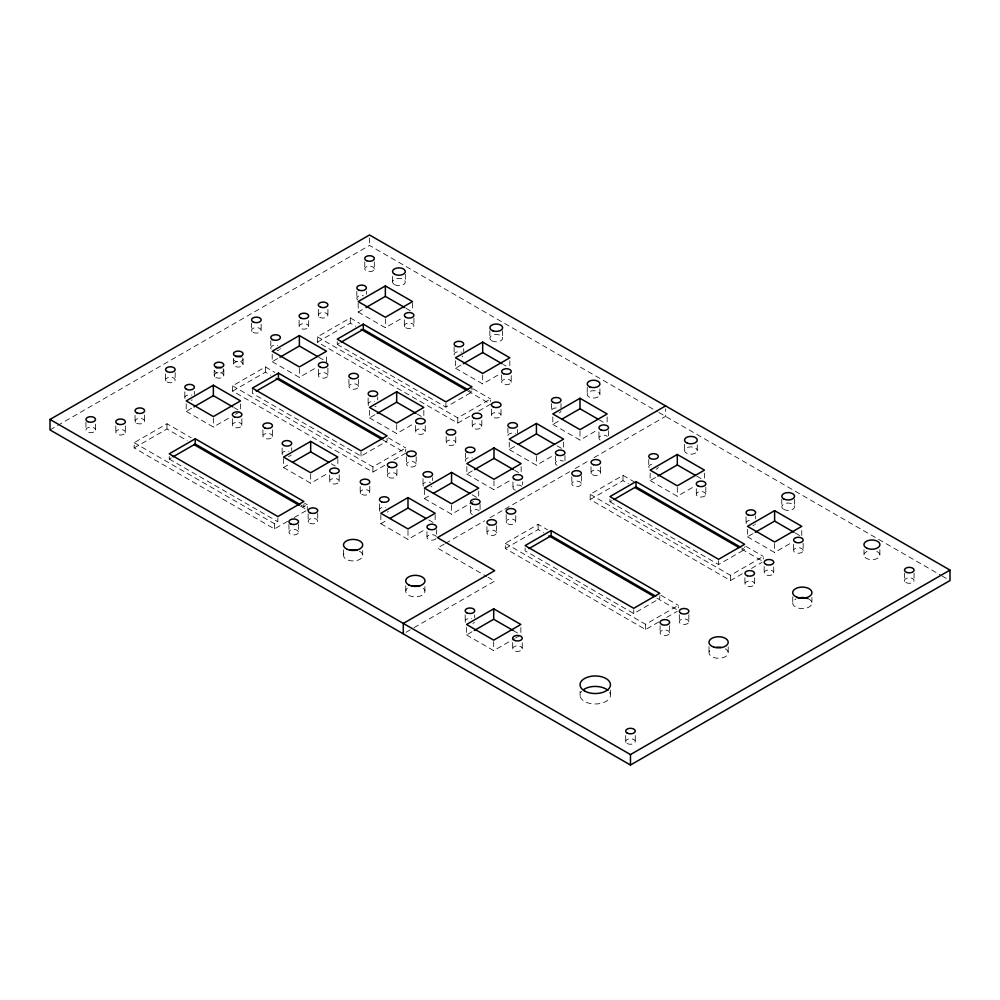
<?xml version="1.0" encoding="UTF-8"?>
<svg xmlns="http://www.w3.org/2000/svg" width="1000" height="1000" viewBox="0 0 1000 1000"><rect width="100%" height="100%" fill="white"/><g stroke="black" fill="none" stroke-linecap="round" stroke-linejoin="round"><path stroke-width="0.75" stroke-dasharray="5 3.75" d="M50 429.9L369.525 245.425L657.475 411.662M186.213 403.875L186.213 411.35L192.675 407.612M272.2 354.225L272.2 361.7L278.675 357.962M358.2 303.087L358.2 312.05L364.663 308.312M287.587 521.362L274.462 528.938L134.15 447.938L134.15 442.7L166.975 423.762L191.25 437.775M384.725 465.288L372.912 472.1L232.6 391.1L232.6 385.863L265.413 366.925L274.862 372.375M469.588 416.287L457.775 423.113L317.462 342.1L317.462 336.875L350.288 317.925L359.725 323.375M134.15 447.938L166.975 428.988L187.213 440.675M232.6 391.1L265.413 372.15L270.812 375.262M317.462 342.1L350.288 323.15L355.675 326.262M337.262 341.775L337.262 344.387L339.875 342.887M186.213 411.35L213.363 427.025L230.175 417.325M235.35 414.338L239.225 412.088M272.2 361.7L299.363 377.375L316.175 367.675M358.2 312.05L385.363 327.725L402.175 318.025M169.237 456.425L169.237 459.038L171.838 457.537M283.525 458.575L283.525 467.525L289.988 463.8M369.513 410.412L369.513 417.875L375.988 414.15M455.513 360.763L455.513 368.225L461.987 364.5M283.525 467.525L310.675 483.212L327.488 473.5M369.513 417.875L396.675 433.562L413.488 423.85M455.513 368.225L482.675 383.913L499.487 374.2M252.4 389.462L252.4 393.387L361.025 456.1L387.062 441.075L387.062 438.462M337.262 344.387L445.9 407.1L471.925 392.075L471.925 388.15M134.15 442.7L274.462 523.713L277.863 521.75L277.863 517.837M301.2 505.175L303.888 506.725L307.288 504.762L307.288 510M232.6 385.863L372.912 466.875L405.725 447.938L405.725 451.85M317.462 336.875L457.775 417.875L490.6 398.938L490.6 401.55M294.163 517.575L305.975 510.75M393.913 459.975L405.725 453.162M478.775 410.988L490.6 404.162L467.663 390.925M380.838 514.75L380.838 523.713L387.3 519.975M424.4 489.6L424.4 498.562L430.863 494.825M466.838 466.6L466.838 474.062L473.3 470.325M509.263 442.1L509.263 449.562L515.725 445.838M552.825 416.95L552.825 424.412L559.3 420.675M380.838 523.713L407.987 539.388L424.8 529.688M424.4 498.562L451.55 514.237L468.363 504.538M469.663 503.787L473.537 501.55M466.838 474.062L493.988 489.738L510.8 480.037M509.263 449.562L536.425 465.25L553.237 455.538M552.825 424.412L579.987 440.087L598.088 429.637M444.2 544.163L437.45 548.062L486.7 576.5M445.55 543.387L484.688 520.788M490.087 517.663L503.587 509.875M504.938 509.087L569.738 471.688M575.138 468.562L588.638 460.775M594.038 457.65L665.588 416.35L665.588 408.875M658.737 621.975L645.612 629.55L505.312 548.538L505.312 543.312L538.125 524.375L547.562 529.825M742.3 573.725L730.487 580.55L590.175 499.55L590.175 494.325L622.987 475.375L633.787 481.6M505.312 548.538L538.125 529.6L543.525 532.712M590.175 499.55L622.987 480.6L628.387 483.713M609.975 499.212L609.975 501.825L612.575 500.325M650.138 473.125L650.138 480.6L656.612 476.863M405.988 632.325L412.7 628.438M414.05 627.663L494.688 581.112L488.038 577.263M650.138 480.6L677.3 496.275L695.4 485.825M466.55 627.475L466.55 634.938L473.013 631.2M466.55 634.938L493.7 650.612L514.4 638.675M515.688 637.925L519.575 635.688M747.463 529.312L747.463 536.775L753.925 533.05M525.112 548.212L525.112 550.825L633.737 613.538L659.762 598.513L659.762 595.9M609.975 501.825L718.6 564.55L744.625 549.525L744.625 546.9M505.312 543.312L645.612 624.325L678.438 605.375L678.438 607.987M590.175 494.325L730.487 575.325L763.3 556.375L763.3 558.987M747.463 536.775L774.613 552.463L791.425 542.75M666.612 617.425L677.125 611.362M751.488 568.425L761.988 562.362M658.825 412.45L940.562 575.1M941.912 575.887L950 580.55M406.05 308.312L411.225 311.3M503.363 364.5L505.95 365.988M599.388 419.938L603.263 422.175M696.7 476.112L701.875 479.1M795.3 533.05L801.775 536.775L801.775 529.312M473.05 388.812L490.6 398.938M745.763 546.25L763.3 556.375M469.237 390.525L471.925 392.075M741.95 547.975L744.625 549.525M741.712 549.138L763.3 561.6M557.112 445.838L562.288 448.812M318.762 357.212L326.525 361.7L326.525 354.225M417.362 414.15L421.25 416.388M514.675 470.325L518.562 472.575M388.188 437.8L405.725 447.938M660.888 595.25L678.438 605.375M382.788 439.913L404.375 452.375M656.85 598.138L678.438 610.6M472.25 494.825L477.425 497.812M234.05 407.612L237.938 409.85M331.362 463.8L335.25 466.037M428.688 519.975L435.15 523.713M304.587 503.212L307.288 504.762M300.538 506.1L305.938 509.212M513.1 630.462L518.275 633.45M169.237 459.038L277.863 521.75M914.062 573.088L914.062 580.55M904.463 573.088L904.463 580.55M879.862 549.7L879.862 555.675M864 549.7L864 555.675M811.912 597.475L811.912 603.45M803.162 543.212L803.162 550.675A4.8 2.775 0 0 1 795.713 552.8A4.8 2.775 0 0 1 796.25 548.013A4.8 2.775 0 0 1 803.162 550.675M794.587 499.263L794.587 506.725M793.587 544.35L793.587 550.312M792.75 596.75L792.75 602.725M781.787 499.263L781.787 506.725M774.613 543.5L774.613 552.463M773.75 566.925L773.75 572.888A4.8 2.775 0 0 1 766.287 575.013A4.8 2.775 0 0 1 766.838 570.225A4.8 2.775 0 0 1 773.75 572.888M764.163 566.562L764.163 572.525M755.638 515.775L755.638 518.763M754.525 577.85L754.525 583.812A4.8 2.775 0 0 1 747.325 586.213A4.8 2.775 0 0 1 747.325 581.413A4.8 2.775 0 0 1 754.525 583.812M746.062 516.912L746.062 522.875M744.912 577.85L744.912 583.812M730.487 575.325L730.487 580.55M728.2 646.762L728.2 652.738M718.6 560.625L718.6 564.55M709 646.762L709 652.738M705.825 487.212L705.825 494.675A4.8 2.775 0 0 1 698.138 496.512A4.8 2.775 0 0 1 699.225 491.75A4.8 2.775 0 0 1 705.825 494.675M704.463 473.125L704.463 480.6M697.262 444.812L697.262 450.788A6.4 3.7 0 0 1 687.325 453.612A6.4 3.7 0 0 1 688.05 447.225A6.4 3.7 0 0 1 697.262 450.788M696.3 488.7L696.3 494.675M688.85 614.6L688.85 622.075A4.8 2.775 0 0 1 681.162 623.913A4.8 2.775 0 0 1 682.25 619.15A4.8 2.775 0 0 1 688.85 622.075M684.488 444.325L684.488 450.3M679.325 614.6L679.325 622.075M677.3 487.312L677.3 496.275M669.613 625.712L669.613 633.175A4.8 2.775 0 0 1 661.925 635.013A4.8 2.775 0 0 1 663.012 630.25A4.8 2.775 0 0 1 669.613 633.175M660.088 625.712L660.088 633.175M648.75 459.588L648.75 467.062M645.612 624.325L645.612 629.55M635.275 735.537L635.275 741.513M633.737 609.625L633.737 613.538M625.675 735.537L625.675 741.513M622.987 475.375L622.987 480.6M610.438 690.15L610.438 694.625M608.538 430.85L608.538 436.825M607.15 416.95L607.15 424.412M600.625 466.788L600.625 472.762M599.913 388.875L599.913 394.85A6.4 3.7 0 0 1 589.663 397.287A6.4 3.7 0 0 1 591.112 390.95A6.4 3.7 0 0 1 599.913 394.85M598.962 431.975L598.962 437.95M591.025 466.788L591.025 472.762M587.225 387.375L587.225 394.85M581.35 476.037L581.35 484.225A4.8 2.775 0 0 1 573.675 486.062A4.8 2.775 0 0 1 574.75 481.3A4.8 2.775 0 0 1 581.35 484.225M579.987 431.138L579.987 440.087M580.087 691.3L580.087 695.775M571.838 476.763L571.838 484.225M564.975 455.637L564.975 461.613M563.575 442.1L563.575 448.075M560.988 403.587L560.988 408.075M555.4 456L555.4 463.462M551.462 403.587L551.462 411.05A4.8 2.775 0 0 1 558.062 408.137M538.125 524.375L538.125 529.6M536.425 456.287L536.425 465.25M522.55 481.812L522.55 484.8M522.263 642.862L522.263 648.838A4.8 2.775 0 0 1 514.8 650.962A4.8 2.775 0 0 1 515.35 646.175A4.8 2.775 0 0 1 522.263 648.838M521.15 466.6L521.15 472.575M520.862 627.475L520.862 633.45M517.425 429.513L517.425 433.225M515.75 515.6L515.75 521.575M512.95 481.812L512.95 487.788M512.675 642.5L512.675 648.475M511.2 375.613L511.2 382.312A4.8 2.775 0 0 1 503.512 384.15A4.8 2.775 0 0 1 504.6 379.387A4.8 2.775 0 0 1 511.2 382.312M509.825 360.763L509.825 368.225M507.9 428.013L507.9 436.213A4.8 2.775 0 0 1 510.262 433.45A4.8 2.775 0 0 1 515.588 433.65M506.175 514.475L506.175 521.938M502.65 330.712L502.65 338.175M501.675 374.85L501.675 382.312M501.037 409.475L501.037 415.45A4.8 2.775 0 0 1 493.587 417.575A4.8 2.775 0 0 1 494.125 412.775A4.8 2.775 0 0 1 501.037 415.45M496.512 525.575L496.512 533.038A4.8 2.775 0 0 1 489.062 535.163A4.8 2.775 0 0 1 489.6 530.375A4.8 2.775 0 0 1 496.512 533.038M493.988 480.788L493.988 489.738M493.7 641.663L493.7 650.612M491.463 409.113L491.463 415.087M489.85 330.712L489.85 338.175M486.938 526.7L486.938 532.675M482.675 374.95L482.675 383.913M481.812 420.4L481.812 426.375A4.8 2.775 0 0 1 474.613 428.775A4.8 2.775 0 0 1 474.613 423.975A4.8 2.775 0 0 1 481.812 426.375M480.075 504.45L480.075 511.925M478.713 491.1L478.713 497.075M474.7 614.888L474.7 617.875M472.212 420.4L472.212 426.375M470.562 505.95L470.562 512.638M465.438 453.062L465.438 460.525M465.188 614.888L465.188 621.575M463.7 348.713L463.7 351.7M457.775 417.875L457.775 423.113M455.775 436.912L455.775 442.887A4.8 2.775 0 0 1 448.325 445.012A4.8 2.775 0 0 1 448.862 440.225A4.8 2.775 0 0 1 455.775 442.887M454.125 346.863L454.125 354.325M451.55 505.288L451.55 514.237M446.2 436.55L446.2 442.525M445.9 403.175L445.9 407.1M436.538 529.788L436.538 534.263M435.15 514.75L435.15 522.225M432.587 477.562L432.587 480.55M426.962 531.638L426.962 537.612M425.238 425.625L425.238 431.6A4.8 2.775 0 0 1 418.038 434A4.8 2.775 0 0 1 418.038 429.2A4.8 2.775 0 0 1 425.238 431.6M424.925 586.487L424.925 590.962M423.837 410.412L423.837 417.875M423 478.688L423 484.663M416.188 456.8L416.188 464.263A4.8 2.775 0 0 1 408.988 466.662A4.8 2.775 0 0 1 408.988 461.863A4.8 2.775 0 0 1 416.188 464.263M415.637 425.625L415.637 431.6M413.925 318.3L413.925 325.763M412.512 303.087L412.512 310.55M407.987 530.438L407.987 539.388M406.587 456.8L406.587 464.263M405.763 585.725L405.763 591.688M405.325 274.288L405.325 281.75M404.325 319.788L404.325 325.763M396.938 469.212L396.938 475.188M396.675 424.6L396.675 433.562M392.55 276.262L392.55 282.238M387.362 468.088L387.362 475.55M385.363 318.762L385.363 327.725M379.438 503.837L379.438 509.812M377.7 396.875L377.7 399.862M374.288 261.837L374.288 269.3A4.8 2.775 0 0 1 366.613 271.137A4.8 2.775 0 0 1 367.688 266.375A4.8 2.775 0 0 1 374.288 269.3M372.912 466.875L372.912 472.1M369.787 486.2L369.787 492.175M369.525 237.95L369.525 245.425M368.125 398.013L368.125 403.975M366.362 291.225L366.362 294.212M364.775 261.837L364.775 269.3M362.688 550.562L362.688 555.037M361.025 452.175L361.025 456.1M360.2 486.562L360.2 492.537M358.438 379.412L358.438 386.887A4.8 2.775 0 0 1 350.75 388.725A4.8 2.775 0 0 1 351.838 383.963A4.8 2.775 0 0 1 358.438 386.887M356.838 291.225L356.838 298.688M350.288 317.925L350.288 323.15M348.913 379.412L348.913 386.887M343.525 549.788L343.525 555.763M339.2 474.913L339.2 481.613A4.8 2.775 0 0 1 331.512 483.45A4.8 2.775 0 0 1 332.6 478.688A4.8 2.775 0 0 1 339.2 481.613M337.837 458.575L337.837 466.037M329.675 474.913L329.675 481.613M327.925 309.337L327.925 315.312M327.912 368.125L327.912 375.6A4.8 2.775 0 0 1 320.462 377.725A4.8 2.775 0 0 1 321 372.925A4.8 2.775 0 0 1 327.912 375.6M318.325 309.337L318.325 315.312M318.337 369.263L318.337 375.238M317.725 513.45L317.725 520.925M310.675 474.25L310.675 483.212M308.675 320.625L308.675 326.6A4.8 2.775 0 0 1 301.225 328.725A4.8 2.775 0 0 1 301.762 323.938A4.8 2.775 0 0 1 308.675 326.6M308.15 513.812L308.15 521.287M303.888 504.113L303.888 506.725M299.363 368.413L299.363 377.375M299.1 320.262L299.1 326.238M298.463 524.375L298.463 532.562A4.8 2.775 0 0 1 290.788 534.4A4.8 2.775 0 0 1 291.863 529.65A4.8 2.775 0 0 1 298.463 532.562M291.7 447.663L291.7 450.637M288.95 524.375L288.95 532.562M282.125 448.025L282.125 453.988M274.462 523.713L274.462 528.938M272.438 429.837L272.438 436.538A4.8 2.775 0 0 1 264.75 438.375A4.8 2.775 0 0 1 265.837 433.612A4.8 2.775 0 0 1 272.438 436.538M270.812 340.688L270.812 348.162M265.413 366.925L265.413 372.15M262.913 429.837L262.913 436.538M261.15 324.188L261.15 330.163M251.575 323.05L251.575 330.525M243.05 359.263L243.05 364.487A4.8 2.775 0 0 1 235.588 366.613A4.8 2.775 0 0 1 236.137 361.825A4.8 2.775 0 0 1 243.05 364.487M241.887 418.738L241.887 425.425A4.8 2.775 0 0 1 234.2 427.262A4.8 2.775 0 0 1 235.287 422.5A4.8 2.775 0 0 1 241.887 425.425M240.525 403.875L240.525 409.85M233.463 358.9L233.463 364.125M232.362 418.738L232.362 425.425M223.812 370.012L223.812 375.238M214.225 370.375L214.225 375.6M213.363 418.062L213.363 427.025M194.387 391.475L194.387 394.462M184.812 391.838L184.812 397.812M175.162 372.525L175.162 379.988M166.975 423.762L166.975 428.988M165.562 374.012L165.562 379.988M144.6 414.988L144.6 420.962M135.025 415.35L135.025 421.325M125.337 425.913L125.337 432.612A4.8 2.775 0 0 1 117.65 434.45A4.8 2.775 0 0 1 118.737 429.688A4.8 2.775 0 0 1 125.337 432.612M115.812 425.913L115.812 432.612M95.525 424.113L95.525 430.075A4.8 2.775 0 0 1 88.062 432.2A4.8 2.775 0 0 1 88.612 427.413A4.8 2.775 0 0 1 95.525 430.075M85.95 422.25L85.95 429.712M223.012 368.65A4.8 2.775 0 0 1 219.338 372.95A4.8 2.775 0 0 1 214.713 368.963M242.562 357.863A4.8 2.775 0 0 1 238.575 361.85A4.8 2.775 0 0 1 233.713 358.188M357.788 300.012A4.8 2.775 0 0 1 357.788 296.637A4.8 2.775 0 0 1 363.438 295.763M462.9 356.05A4.8 2.775 0 0 1 462.075 356.6M454.2 355.05A4.8 2.775 0 0 1 456.238 352.2A4.8 2.775 0 0 1 461.575 352.2M560.988 411.05A4.8 2.775 0 0 1 559.15 412.887M600.138 439.963A4.8 2.775 0 0 1 600.588 436.05A4.8 2.775 0 0 1 607.362 436.3M658.25 467.413A4.8 2.775 0 0 1 656.2 469.188M648.988 467.762A4.8 2.775 0 0 1 654.475 464.162M755.4 523.95A4.8 2.775 0 0 1 754.837 524.6M754.013 525.15A4.8 2.775 0 0 1 752.975 525.55M746.137 523.6A4.8 2.775 0 0 1 752.4 520.438M876.8 551.413A8 4.625 0 0 1 877.825 558.188A8 4.625 0 0 1 866.025 558.188A8 4.625 0 0 1 867.05 551.413M807.675 598.475A9.6 5.537 0 0 1 809.825 606.562A9.6 5.537 0 0 1 795.7 607.1A9.6 5.537 0 0 1 796 598.925M725.387 648.825A9.6 5.537 0 0 1 725.387 656.663A9.6 5.537 0 0 1 711.812 656.663A9.6 5.537 0 0 1 711.812 648.825M609.663 692.387A15.2 8.775 0 0 1 594.263 703.962A15.2 8.775 0 0 1 581.625 691.325M423.325 588.25A9.6 5.537 0 0 1 421.35 595.65A9.6 5.537 0 0 1 408.413 595.163A9.6 5.537 0 0 1 408.125 587.675M474.375 622.275A4.8 2.775 0 0 1 472.863 623.413M465.513 622.275A4.8 2.775 0 0 1 466.55 619.263A4.8 2.775 0 0 1 471.775 618.663M359.438 551.225A9.6 5.537 0 0 1 360.325 559.05A9.6 5.537 0 0 1 346.775 559.562A9.6 5.537 0 0 1 345.887 551.75M192.262 399.938A4.8 2.775 0 0 1 191.15 400.25M185.05 398.525A4.8 2.775 0 0 1 186.438 395.55A4.8 2.775 0 0 1 191.725 395.138M280.312 348.512A4.8 2.775 0 0 1 279.9 349.2M279.212 349.8A4.8 2.775 0 0 1 277.137 350.6M271.05 348.862A4.8 2.775 0 0 1 272.438 345.887A4.8 2.775 0 0 1 277.725 345.487M465.675 461.238A4.8 2.775 0 0 1 467.062 458.263A4.8 2.775 0 0 1 472.35 457.863M557.025 465.363A4.8 2.775 0 0 1 556.575 461.463A4.8 2.775 0 0 1 563.35 461.2M515.35 490.188A4.8 2.775 0 0 1 514.362 485.825A4.8 2.775 0 0 1 521.912 486.4M388.225 511.538A4.8 2.775 0 0 1 387.388 512.075M379.925 511.225A4.8 2.775 0 0 1 380.613 508.162A4.8 2.775 0 0 1 385.775 507.375M431.788 486.388A4.8 2.775 0 0 1 430.962 486.925M423.488 486.075A4.8 2.775 0 0 1 424.625 482.762A4.8 2.775 0 0 1 430.462 482.537M436.062 538.663A4.8 2.775 0 0 1 428.587 539.513A4.8 2.775 0 0 1 429.087 535.125A4.8 2.775 0 0 1 436.3 536.538M291.225 455.037A4.8 2.775 0 0 1 288.463 456.438M282.362 454.7A4.8 2.775 0 0 1 283.75 451.725A4.8 2.775 0 0 1 289.037 451.325M376.075 406.25A4.8 2.775 0 0 1 375.037 406.65M368.612 405.387A4.8 2.775 0 0 1 369.3 402.337A4.8 2.775 0 0 1 374.45 401.538M472.4 514.475A4.8 2.775 0 0 1 471.925 510.325A4.8 2.775 0 0 1 479.125 510.6M405.725 327.725A4.8 2.775 0 0 0 413.762 326.488A4.8 2.775 0 0 0 407.875 323.088A4.8 2.775 0 0 0 405.725 327.725M394.712 284.775A6.4 3.7 0 0 0 405.213 282.712A6.4 3.7 0 0 0 396.875 278.5A6.4 3.7 0 0 0 394.712 284.775M491.725 340.788A6.4 3.7 0 0 0 502.438 339.137A6.4 3.7 0 0 0 494.6 334.613A6.4 3.7 0 0 0 491.725 340.788M783.662 509.338A6.4 3.7 0 0 0 794.375 507.688A6.4 3.7 0 0 0 786.538 503.162A6.4 3.7 0 0 0 783.662 509.338M905.875 582.513A4.8 2.775 0 0 0 913.9 581.275A4.8 2.775 0 0 0 908.025 577.875A4.8 2.775 0 0 0 905.875 582.513M627.075 743.475A4.8 2.775 0 0 0 635.112 742.225A4.8 2.775 0 0 0 629.225 738.838A4.8 2.775 0 0 0 627.075 743.475M309.775 523.188A4.8 2.775 0 0 0 317.65 521.638A4.8 2.775 0 0 0 311.4 518.475A4.8 2.775 0 0 0 309.775 523.188M136.65 423.225A4.8 2.775 0 0 0 144.525 421.688A4.8 2.775 0 0 0 138.275 418.525A4.8 2.775 0 0 0 136.65 423.225M166.975 381.95A4.8 2.775 0 0 0 175 380.712A4.8 2.775 0 0 0 169.125 377.312A4.8 2.775 0 0 0 166.975 381.95M253.2 332.425A4.8 2.775 0 0 0 261.075 330.875A4.8 2.775 0 0 0 254.825 327.713A4.8 2.775 0 0 0 253.2 332.425M319.725 317.275A4.8 2.775 0 0 0 327.762 316.025A4.8 2.775 0 0 0 321.887 312.638A4.8 2.775 0 0 0 319.725 317.275M592.438 474.712A4.8 2.775 0 0 0 600.462 473.475A4.8 2.775 0 0 0 594.587 470.075A4.8 2.775 0 0 0 592.438 474.712M388.988 477.45A4.8 2.775 0 0 0 396.863 475.913A4.8 2.775 0 0 0 390.6 472.75A4.8 2.775 0 0 0 388.988 477.45M361.825 494.438A4.8 2.775 0 0 0 369.7 492.9A4.8 2.775 0 0 0 363.45 489.725A4.8 2.775 0 0 0 361.825 494.438M507.8 523.837A4.8 2.775 0 0 0 515.675 522.3A4.8 2.775 0 0 0 509.412 519.125A4.8 2.775 0 0 0 507.8 523.837M215.85 377.5A4.8 2.775 0 0 0 223.725 375.962A4.8 2.775 0 0 0 217.475 372.788A4.8 2.775 0 0 0 215.85 377.5"/><path stroke-width="1.5" d="M50 419.45L369.525 234.963L950 570.1L950 580.55L630.475 765.037L50 429.9L50 419.45L630.475 754.575L950 570.1M213.363 385.213L186.213 400.9L213.363 416.575L240.525 400.9L213.363 385.213L213.363 395.662L232.763 406.863M299.363 335.562L272.2 351.238L299.363 366.925L326.525 351.238L299.363 335.562L299.363 346.012L279.962 357.212M385.363 285.912L358.2 301.588L385.363 317.275L412.512 301.588L385.363 285.912L385.363 296.363L404.762 307.562M193.962 406.863L213.363 395.662M365.962 307.562L385.363 296.363M278.425 373.125L252.4 388.15L361.025 450.875L387.062 435.85L278.425 373.125L278.425 378.35L383.038 438.75M363.3 324.137L337.262 339.162L445.9 401.875L471.925 386.85L363.3 324.137L363.3 329.363L467.9 389.75M256.3 391.125L278.425 378.35M341.175 342.125L363.3 329.363M195.263 438.787L169.237 453.812L277.863 516.525L303.888 501.5L195.263 438.787L195.263 444.012L299.862 504.4M173.137 456.788L195.263 444.012M310.675 441.4L283.525 457.075L310.675 472.762L337.837 457.075L310.675 441.4L310.675 451.85L328.787 462.3M396.675 391.75L369.513 407.425L396.675 423.113L423.837 407.425L396.675 391.75L396.675 402.2L416.075 413.4M482.675 342.1L455.513 357.775L482.675 373.45L509.825 357.775L482.675 342.1L482.675 352.55L502.075 363.75M292.575 462.3L310.675 451.85M377.275 413.4L396.675 402.2M463.275 363.75L482.675 352.55M407.987 497.587L380.838 513.263L407.987 528.938L435.15 513.263L407.987 497.587L407.987 508.038L389.888 518.488M451.55 472.425L424.4 488.113L451.55 503.787L478.713 488.113L451.55 472.425L451.55 482.887L433.45 493.338M493.988 447.938L466.838 463.612L493.988 479.288L521.15 463.612L493.988 447.938L493.988 458.387L474.588 469.588M536.425 423.438L509.263 439.113L536.425 454.787L563.575 439.113L536.425 423.438L536.425 433.888L518.312 444.338M579.987 398.275L552.825 413.963L579.987 429.637L607.15 413.963L579.987 398.275L579.987 408.738L561.888 419.188M665.588 405.9L437.45 537.612L494.688 570.662L403.3 623.425L403.3 633.875M677.3 454.462L650.138 470.138L677.3 485.825L704.463 470.138L677.3 454.462L677.3 464.913L657.9 476.112M551.138 530.575L525.112 545.6L633.737 608.312L659.762 593.288L551.138 530.575L551.138 535.8L655.738 596.188M636 481.575L609.975 496.6L718.6 559.312L744.625 544.288L636 481.575L636 486.8L740.6 547.2M529.012 548.575L551.138 535.8M613.875 499.575L636 486.8M493.7 608.8L466.55 624.487L493.7 640.163L520.862 624.487L493.7 608.8L493.7 619.263L513.1 630.462M474.312 630.462L493.7 619.263M774.613 510.65L747.463 526.325L774.613 542L801.775 526.325L774.613 510.65L774.613 521.1L755.212 532.3M579.987 408.738L598.088 419.188M677.3 464.913L695.4 475.375M774.613 521.1L794.013 532.3M361.075 329.387L466.312 390.138M635.138 487.612L739.013 547.587M536.425 433.888L554.525 444.338M299.363 346.012L317.462 356.475M493.988 458.387L513.387 469.588M276.212 378.375L381.438 439.137M548.913 535.825L654.15 596.587M451.55 482.887L469.663 493.338M407.987 508.038L426.1 518.488M193.95 444.562L299.188 505.325M630.475 754.575L630.475 765.037M216.35 367.887A4.8 2.775 0 0 1 221.15 367.7M236.137 356.6A4.8 2.775 0 0 1 240.925 356.775M798.088 598.112A9.6 5.537 0 0 1 807.675 598.475M716.112 647.387A9.6 5.537 0 0 1 721.087 647.387M583.837 689.412A15.2 8.775 0 0 1 607.9 690.325M412.262 586.075A9.6 5.537 0 0 1 419.588 586.362M350.025 550.15A9.6 5.537 0 0 1 357.362 550.425M417.038 423.113A4.8 2.775 0 0 0 425.075 421.863A4.8 2.775 0 0 0 419.2 418.475A4.8 2.775 0 0 0 417.038 423.113M370.25 396.012A4.8 2.775 0 0 0 377.7 393.888A4.8 2.775 0 0 0 370.788 391.225A4.8 2.775 0 0 0 370.25 396.012M394.712 274.325A6.4 3.7 0 0 0 405.213 272.262A6.4 3.7 0 0 0 396.875 268.038A6.4 3.7 0 0 0 394.712 274.325M358.675 290.075A4.8 2.775 0 0 0 366.362 288.238A4.8 2.775 0 0 0 359.762 285.312A4.8 2.775 0 0 0 358.675 290.075M405.725 317.275A4.8 2.775 0 0 0 413.762 316.025A4.8 2.775 0 0 0 407.875 312.638A4.8 2.775 0 0 0 405.725 317.275M493.05 330.925A6.4 3.7 0 0 0 502.65 327.725A6.4 3.7 0 0 0 493.05 324.525A6.4 3.7 0 0 0 493.05 330.925M366.613 260.688A4.8 2.775 0 0 0 374.288 258.85A4.8 2.775 0 0 0 367.688 255.925A4.8 2.775 0 0 0 366.613 260.688M456.238 346.362A4.8 2.775 0 0 0 463.7 344.237A4.8 2.775 0 0 0 456.788 341.575A4.8 2.775 0 0 0 456.238 346.362M713.8 647.087A9.6 5.537 0 0 0 728.2 642.288A9.6 5.537 0 0 0 713.8 637.487A9.6 5.537 0 0 0 713.8 647.087M585.237 691.35A15.2 8.775 0 0 0 610.175 686.462A15.2 8.775 0 0 0 590.375 676.438A15.2 8.775 0 0 0 585.237 691.35M661.925 624.562A4.8 2.775 0 0 0 669.613 622.725A4.8 2.775 0 0 0 663.012 619.8A4.8 2.775 0 0 0 661.925 624.562M627.075 733.025A4.8 2.775 0 0 0 635.112 731.775A4.8 2.775 0 0 0 629.225 728.388A4.8 2.775 0 0 0 627.075 733.025M409.012 585.05A9.6 5.537 0 0 0 424.762 581.962A9.6 5.537 0 0 0 412.262 575.625A9.6 5.537 0 0 0 409.012 585.05M467.025 612.962A4.8 2.775 0 0 0 474.7 611.125A4.8 2.775 0 0 0 468.1 608.2A4.8 2.775 0 0 0 467.025 612.962M514.8 640.512A4.8 2.775 0 0 0 522.263 638.387A4.8 2.775 0 0 0 515.35 635.712A4.8 2.775 0 0 0 514.8 640.512M309.775 512.737A4.8 2.775 0 0 0 317.65 511.188A4.8 2.775 0 0 0 311.4 508.025A4.8 2.775 0 0 0 309.775 512.737M290.788 523.95A4.8 2.775 0 0 0 298.463 522.112A4.8 2.775 0 0 0 291.863 519.188A4.8 2.775 0 0 0 290.788 523.95M346.775 549.113A9.6 5.537 0 0 0 362.525 546.025A9.6 5.537 0 0 0 350.025 539.7A9.6 5.537 0 0 0 346.775 549.113M88.062 421.75A4.8 2.775 0 0 0 95.525 419.625A4.8 2.775 0 0 0 88.612 416.962A4.8 2.775 0 0 0 88.062 421.75M117.65 424A4.8 2.775 0 0 0 125.337 422.163A4.8 2.775 0 0 0 118.737 419.237A4.8 2.775 0 0 0 117.65 424M136.65 412.775A4.8 2.775 0 0 0 144.525 411.238A4.8 2.775 0 0 0 138.275 408.075A4.8 2.775 0 0 0 136.65 412.775M166.975 371.5A4.8 2.775 0 0 0 175 370.25A4.8 2.775 0 0 0 169.125 366.863A4.8 2.775 0 0 0 166.975 371.5M234.2 416.812A4.8 2.775 0 0 0 241.887 414.975A4.8 2.775 0 0 0 235.287 412.05A4.8 2.775 0 0 0 234.2 416.812M186.438 389.263A4.8 2.775 0 0 0 194.312 387.713A4.8 2.775 0 0 0 188.062 384.55A4.8 2.775 0 0 0 186.438 389.263M215.85 367.05A4.8 2.775 0 0 0 223.725 365.5A4.8 2.775 0 0 0 217.475 362.337A4.8 2.775 0 0 0 215.85 367.05M235.588 356.163A4.8 2.775 0 0 0 243.05 354.038A4.8 2.775 0 0 0 236.137 351.375A4.8 2.775 0 0 0 235.588 356.163M253.2 321.975A4.8 2.775 0 0 0 261.075 320.425A4.8 2.775 0 0 0 254.825 317.262A4.8 2.775 0 0 0 253.2 321.975M272.438 339.613A4.8 2.775 0 0 0 280.312 338.062A4.8 2.775 0 0 0 274.05 334.9A4.8 2.775 0 0 0 272.438 339.613M320.462 367.262A4.8 2.775 0 0 0 327.912 365.15A4.8 2.775 0 0 0 321 362.475A4.8 2.775 0 0 0 320.462 367.262M301.225 318.275A4.8 2.775 0 0 0 308.675 316.15A4.8 2.775 0 0 0 301.762 313.475A4.8 2.775 0 0 0 301.225 318.275M320.725 307.262A4.8 2.775 0 0 0 327.925 304.862A4.8 2.775 0 0 0 320.725 302.462A4.8 2.775 0 0 0 320.725 307.262M493.587 407.113A4.8 2.775 0 0 0 501.037 405A4.8 2.775 0 0 0 494.125 402.325A4.8 2.775 0 0 0 493.587 407.113M473.625 417.875A4.8 2.775 0 0 0 481.65 416.637A4.8 2.775 0 0 0 475.775 413.237A4.8 2.775 0 0 0 473.625 417.875M448.325 434.562A4.8 2.775 0 0 0 455.775 432.438A4.8 2.775 0 0 0 448.862 429.762A4.8 2.775 0 0 0 448.325 434.562M467.062 451.975A4.8 2.775 0 0 0 474.938 450.438A4.8 2.775 0 0 0 468.688 447.262A4.8 2.775 0 0 0 467.062 451.975M509.738 427.587A4.8 2.775 0 0 0 517.425 425.75A4.8 2.775 0 0 0 510.825 422.837A4.8 2.775 0 0 0 509.738 427.587M557.025 454.913A4.8 2.775 0 0 0 564.888 453.375A4.8 2.775 0 0 0 558.638 450.213A4.8 2.775 0 0 0 557.025 454.913M514.362 479.288A4.8 2.775 0 0 0 522.388 478.05A4.8 2.775 0 0 0 516.512 474.65A4.8 2.775 0 0 0 514.362 479.288M573.675 475.613A4.8 2.775 0 0 0 581.35 473.775A4.8 2.775 0 0 0 574.75 470.85A4.8 2.775 0 0 0 573.675 475.613M593.425 464.7A4.8 2.775 0 0 0 600.625 462.3A4.8 2.775 0 0 0 593.425 459.9A4.8 2.775 0 0 0 593.425 464.7M408.988 456.213A4.8 2.775 0 0 0 416.188 453.812A4.8 2.775 0 0 0 408.988 451.413A4.8 2.775 0 0 0 408.988 456.213M388.988 467A4.8 2.775 0 0 0 396.863 465.462A4.8 2.775 0 0 0 390.6 462.287A4.8 2.775 0 0 0 388.988 467M361.825 483.988A4.8 2.775 0 0 0 369.7 482.438A4.8 2.775 0 0 0 363.45 479.275A4.8 2.775 0 0 0 361.825 483.988M381.562 501.85A4.8 2.775 0 0 0 389.012 499.725A4.8 2.775 0 0 0 382.1 497.05A4.8 2.775 0 0 0 381.562 501.85M425.125 476.7A4.8 2.775 0 0 0 432.587 474.575A4.8 2.775 0 0 0 425.675 471.9A4.8 2.775 0 0 0 425.125 476.7M472.4 504.025A4.8 2.775 0 0 0 480.075 502.188A4.8 2.775 0 0 0 473.475 499.263A4.8 2.775 0 0 0 472.4 504.025M428.587 529.062A4.8 2.775 0 0 0 436.463 527.525A4.8 2.775 0 0 0 430.213 524.35A4.8 2.775 0 0 0 428.587 529.062M489.062 524.712A4.8 2.775 0 0 0 496.512 522.587A4.8 2.775 0 0 0 489.6 519.925A4.8 2.775 0 0 0 489.062 524.712M507.8 513.387A4.8 2.775 0 0 0 515.675 511.838A4.8 2.775 0 0 0 509.412 508.675A4.8 2.775 0 0 0 507.8 513.387M283.75 445.438A4.8 2.775 0 0 0 291.625 443.9A4.8 2.775 0 0 0 285.375 440.737A4.8 2.775 0 0 0 283.75 445.438M264.75 427.912A4.8 2.775 0 0 0 272.438 426.075A4.8 2.775 0 0 0 265.837 423.162A4.8 2.775 0 0 0 264.75 427.912M331.512 473A4.8 2.775 0 0 0 339.2 471.163A4.8 2.775 0 0 0 332.6 468.237A4.8 2.775 0 0 0 331.512 473M350.75 378.263A4.8 2.775 0 0 0 358.438 376.425A4.8 2.775 0 0 0 351.838 373.512A4.8 2.775 0 0 0 350.75 378.263M503.512 373.7A4.8 2.775 0 0 0 511.2 371.863A4.8 2.775 0 0 0 504.6 368.938A4.8 2.775 0 0 0 503.512 373.7M589.663 386.838A6.4 3.7 0 0 0 599.913 384.387A6.4 3.7 0 0 0 591.112 380.5A6.4 3.7 0 0 0 589.663 386.838M601.087 429.988A4.8 2.775 0 0 0 608.538 427.863A4.8 2.775 0 0 0 601.625 425.188A4.8 2.775 0 0 0 601.087 429.988M553.3 402.438A4.8 2.775 0 0 0 560.988 400.6A4.8 2.775 0 0 0 554.388 397.675A4.8 2.775 0 0 0 553.3 402.438M687.325 443.162A6.4 3.7 0 0 0 697.262 440.337A6.4 3.7 0 0 0 688.05 436.775A6.4 3.7 0 0 0 687.325 443.162M650.375 458.512A4.8 2.775 0 0 0 658.25 456.962A4.8 2.775 0 0 0 652 453.8A4.8 2.775 0 0 0 650.375 458.512M698.138 486.062A4.8 2.775 0 0 0 705.825 484.225A4.8 2.775 0 0 0 699.225 481.3A4.8 2.775 0 0 0 698.138 486.062M748.188 514.913A4.8 2.775 0 0 0 755.638 512.788A4.8 2.775 0 0 0 748.725 510.125A4.8 2.775 0 0 0 748.188 514.913M795.713 542.35A4.8 2.775 0 0 0 803.162 540.225A4.8 2.775 0 0 0 796.25 537.562A4.8 2.775 0 0 0 795.713 542.35M783.662 498.888A6.4 3.7 0 0 0 794.375 497.238A6.4 3.7 0 0 0 786.538 492.7A6.4 3.7 0 0 0 783.662 498.888M867.05 548.288A8 4.625 0 0 0 879.862 545.225A8 4.625 0 0 0 868.863 540.35A8 4.625 0 0 0 867.05 548.288M906.862 572.5A4.8 2.775 0 0 0 914.062 570.1A4.8 2.775 0 0 0 906.862 567.7A4.8 2.775 0 0 0 906.862 572.5M766.287 564.562A4.8 2.775 0 0 0 773.75 562.438A4.8 2.775 0 0 0 766.838 559.775A4.8 2.775 0 0 0 766.287 564.562M747.325 575.763A4.8 2.775 0 0 0 754.525 573.362A4.8 2.775 0 0 0 747.325 570.962A4.8 2.775 0 0 0 747.325 575.763M797 597.25A9.6 5.537 0 0 0 811.912 593A9.6 5.537 0 0 0 798.088 587.663A9.6 5.537 0 0 0 797 597.25M681.162 613.45A4.8 2.775 0 0 0 688.85 611.613A4.8 2.775 0 0 0 682.25 608.7A4.8 2.775 0 0 0 681.162 613.45"/></g></svg>
